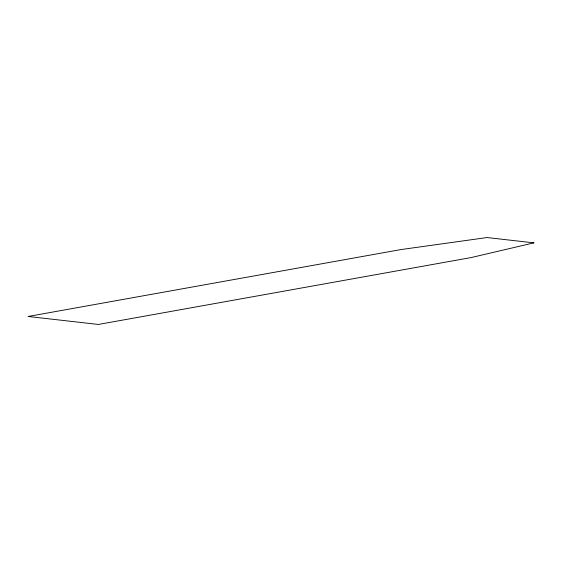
<?xml version="1.0" encoding="UTF-8"?>
<svg xmlns="http://www.w3.org/2000/svg" width="562" height="562" viewBox="0 0 562 562"><rect width="100%" height="100%" fill="white"/><g stroke="black" fill="none" stroke-linecap="round" stroke-linejoin="round"><path stroke-width="0.84" d="M533.9 242.868L471.075 257.572L98.385 324.45L28.1 316.476L400.79 249.598L487.043 237.55L533.9 242.868"/></g></svg>
